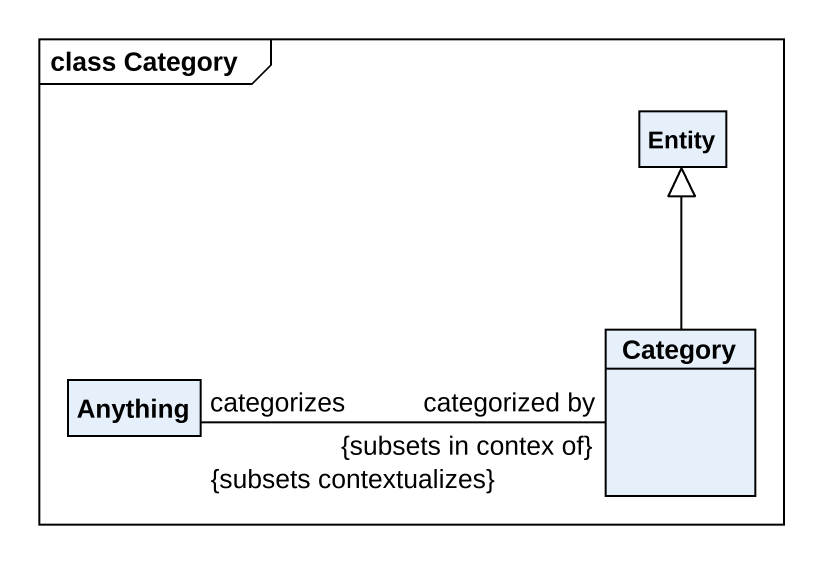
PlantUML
@startuml
mainframe class Category
hide circle
hide empty members
class "Entity" as Entity_
class Category
class Anything
Category -up-|> Entity_
Category "categorized by\n{subsets in contex of}" -left- "categorizes\n{subsets contextualizes}" Anything
@enduml
